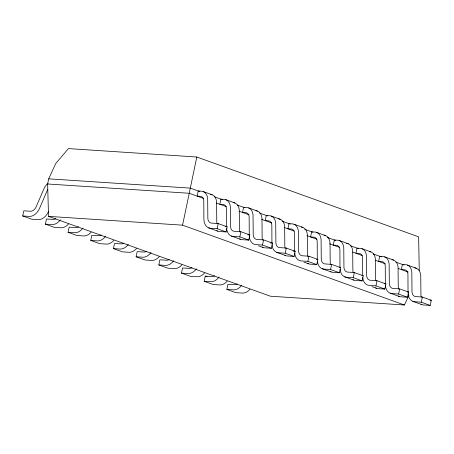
<?xml version="1.0" encoding="UTF-8"?>
<svg xmlns="http://www.w3.org/2000/svg" width="454" height="454" viewBox="0 0 454 454"><rect width="100%" height="100%" fill="white"/><g stroke="black" fill="none" stroke-linecap="round" stroke-linejoin="round"><path stroke-width="0.68" d="M48.499 211.53A12.383 8.654 -70.2 0 1 38.238 219.617L31.632 219.186L22.7 215.968L23.773 210.826L30.929 211.246A7.071 4.943 -70.2 0 0 35.917 207.319L44.339 187.877A11.509 8.041 -70.2 0 1 47.971 183.382M408.895 295.435L404.395 304.997L270.363 296.207L48.527 216.376L47.63 183.983L48.703 178.836L55.734 163.531L68.429 148.594L196.803 157.016L418.633 236.846L419.263 270.527M68.452 224.066A12.383 8.654 -70.2 0 1 60.921 227.783L54.315 227.346L45.383 224.134L46.456 218.993L53.612 219.413A7.071 4.943 -70.2 0 0 55.836 218.624M91.135 232.227A12.383 8.654 -70.2 0 1 83.604 235.944L76.998 235.512L68.066 232.295L69.139 227.153L76.295 227.573A7.071 4.943 -70.2 0 0 78.519 226.784M113.818 240.393A12.383 8.654 -70.2 0 1 106.287 244.104L99.681 243.673L90.749 240.461L91.827 235.314L98.978 235.739A7.071 4.943 -70.2 0 0 101.202 234.951M136.506 248.554A12.383 8.654 -70.2 0 1 128.97 252.271L122.364 251.839L113.432 248.622L114.51 243.48L121.661 243.9A7.071 4.943 -70.2 0 0 123.885 243.111M159.189 256.72A12.383 8.654 -70.2 0 1 151.653 260.431L145.047 260L136.115 256.788L137.193 251.641L144.349 252.066A7.071 4.943 -70.2 0 0 146.568 251.278M181.872 264.881A12.383 8.654 -70.2 0 1 174.336 268.598L167.73 268.161L158.798 264.949L159.876 259.807L167.032 260.227A7.071 4.943 -70.2 0 0 169.251 259.438M48.527 216.376L182.565 225.167L196.803 157.016M204.555 273.041A12.383 8.654 -70.2 0 1 197.019 276.758L190.413 276.327L181.481 273.115L182.559 267.968L189.715 268.393A7.071 4.943 -70.2 0 0 191.934 267.605M227.238 281.208A12.383 8.654 -70.2 0 1 219.702 284.925L213.096 284.488L204.164 281.276L205.242 276.134L212.398 276.554A7.071 4.943 -70.2 0 0 214.623 275.765M218.221 223.578L211.082 223.062A7.071 4.943 -70.2 0 1 207.853 218.595L207.671 198.591A11.509 8.041 -70.2 0 0 202.405 191.316L198.239 190.981L197.161 196.128L200.469 196.344A6.191 4.33 -70.2 0 1 203.795 200.94L203.886 219.095A12.383 8.654 -70.2 0 0 210.537 228.288L217.143 228.72L218.221 223.578L227.148 226.79L226.075 231.937L219.469 231.5A12.383 8.654 -70.2 0 1 216.813 230.706M249.921 289.368A12.383 8.654 -70.2 0 1 242.391 293.085L235.779 292.654L226.852 289.442L227.925 284.295L235.081 284.715A7.071 4.943 -70.2 0 0 237.306 283.926M226.625 228.493A12.383 8.654 -70.2 0 0 233.22 236.455L239.831 236.886L240.904 231.744L249.836 234.956L248.758 240.098L242.152 239.667A12.383 8.654 -70.2 0 1 239.496 238.866M249.308 236.653A12.383 8.654 -70.2 0 0 255.903 244.615L262.514 245.047L263.587 239.905L272.519 243.117L271.441 248.264L264.835 247.827A12.383 8.654 -70.2 0 1 262.179 247.033M271.997 244.819A12.383 8.654 -70.2 0 0 278.586 252.776L285.197 253.213L286.27 248.066L295.202 251.283L294.124 256.425L287.518 255.994A12.383 8.654 -70.2 0 1 284.862 255.193M294.68 252.98A12.383 8.654 -70.2 0 0 301.269 260.942L307.88 261.373L308.953 256.232L317.885 259.444L316.807 264.591L310.201 264.154A12.383 8.654 -70.2 0 1 307.545 263.354M317.363 261.141A12.383 8.654 -70.2 0 0 323.952 269.103L330.563 269.54L331.636 264.393L340.568 267.61L339.49 272.752L332.884 272.321A12.383 8.654 -70.2 0 1 330.228 271.52M340.046 269.307A12.383 8.654 -70.2 0 0 346.64 277.269L353.246 277.7L354.319 272.559L363.251 275.771L362.173 280.913L355.567 280.481A12.383 8.654 -70.2 0 1 352.911 279.681M362.729 277.468A12.383 8.654 -70.2 0 0 369.323 285.43L375.929 285.867L377.002 280.72L385.934 283.937L384.861 289.079L378.25 288.648A12.383 8.654 -70.2 0 1 375.594 287.847M385.412 285.634A12.383 8.654 -70.2 0 0 392.006 293.596L398.612 294.027L399.685 288.886L408.617 292.098L407.544 297.239L400.933 296.808A12.383 8.654 -70.2 0 1 398.277 296.008M408.095 293.795A12.383 8.654 -70.2 0 0 414.689 301.757L421.295 302.194L422.368 297.047L431.3 300.259L430.227 305.406L423.616 304.969A12.383 8.654 -70.2 0 1 420.96 304.174M48.703 178.836L190.288 188.121L199.601 191.474M47.63 183.983L189.216 193.268L203.846 198.534M225.201 226.665L227.148 226.79M22.7 215.968L29.306 216.405A12.383 8.654 -70.2 0 0 39.572 208.318L47.142 190.669A6.191 4.33 -70.2 0 1 47.749 189.505M240.904 231.744L233.765 231.228A7.071 4.943 -70.2 0 1 230.536 226.756L230.354 206.752A11.509 8.041 -70.2 0 0 225.088 199.476L220.922 199.147L219.844 204.289L223.152 204.504A6.191 4.33 -70.2 0 1 226.478 209.107L226.563 226.557M247.884 234.826L249.836 234.956M45.383 224.134L51.989 224.565A12.383 8.654 -70.2 0 0 60.314 219.872M263.587 239.905L256.448 239.389A7.071 4.943 -70.2 0 1 253.219 234.922L253.037 214.918A11.509 8.041 -70.2 0 0 247.771 207.643L243.605 207.308L242.527 212.455L245.835 212.671A6.191 4.33 -70.2 0 1 249.161 217.267L249.246 234.724M270.567 242.992L272.519 243.117M68.066 232.295L74.672 232.732A12.383 8.654 -70.2 0 0 82.997 228.033M286.27 248.066L279.136 247.555A7.071 4.943 -70.2 0 1 275.901 243.083L275.72 223.079A11.509 8.041 -70.2 0 0 270.453 215.803L266.288 215.474L265.215 220.616L268.518 220.831A6.191 4.33 -70.2 0 1 271.844 225.434L271.935 242.884M293.25 251.153L295.202 251.283M90.749 240.461L97.355 240.892A12.383 8.654 -70.2 0 0 105.68 236.199M308.953 256.232L301.819 255.716A7.071 4.943 -70.2 0 1 298.584 251.244L298.403 231.245A11.509 8.041 -70.2 0 0 293.136 223.97L288.971 223.635L287.898 228.782L291.201 228.998A6.191 4.33 -70.2 0 1 294.527 233.594L294.618 251.045M316.58 259.359L317.885 259.444M113.432 248.622L120.043 249.059A12.383 8.654 -70.2 0 0 128.363 244.36M331.636 264.393L324.502 263.882A7.071 4.943 -70.2 0 1 321.267 259.41L321.086 239.406A11.509 8.041 -70.2 0 0 315.819 232.13L311.654 231.801L310.581 236.943L313.884 237.158A6.191 4.33 -70.2 0 1 317.21 241.761L317.301 259.211M339.263 267.525L340.568 267.61M136.115 256.788L142.726 257.219A12.383 8.654 -70.2 0 0 151.046 252.526M354.319 272.559L347.185 272.042A7.071 4.943 -70.2 0 1 343.95 267.571L343.769 247.572A11.509 8.041 -70.2 0 0 338.508 240.297L334.337 239.962L333.264 245.109L336.567 245.325A6.191 4.33 -70.2 0 1 339.893 249.921L339.984 267.372M361.951 275.686L363.251 275.771M158.798 264.949L165.409 265.386A12.383 8.654 -70.2 0 0 173.729 260.687M377.002 280.72L369.868 280.203A7.071 4.943 -70.2 0 1 366.633 275.737L366.452 255.733A11.509 8.041 -70.2 0 0 361.191 248.457L357.02 248.128L355.947 253.27L359.25 253.485A6.191 4.33 -70.2 0 1 362.576 258.082L362.667 275.538M384.634 283.852L385.934 283.937M181.481 273.115L188.092 273.546A12.383 8.654 -70.2 0 0 196.412 268.853M399.685 288.886L392.551 288.369A7.071 4.943 -70.2 0 1 389.316 283.898L389.135 263.899A11.509 8.041 -70.2 0 0 383.874 256.618L379.703 256.289L378.63 261.43L381.933 261.652A6.191 4.33 -70.2 0 1 385.259 266.248L385.35 283.699M407.317 292.013L408.617 292.098M204.164 281.276L210.775 281.707A12.383 8.654 -70.2 0 0 219.095 277.014M422.368 297.047L415.234 296.53A7.071 4.943 -70.2 0 1 411.999 292.064L411.818 272.06A11.509 8.041 -70.2 0 0 406.557 264.784L402.386 264.455L401.313 269.597L404.616 269.812A6.191 4.33 -70.2 0 1 407.942 274.409L408.033 291.865M430 300.173L431.3 300.259M226.852 289.442L233.458 289.873A12.383 8.654 -70.2 0 0 241.783 285.18M210.571 194.42L211.337 194.528A11.509 8.041 -70.2 0 1 216.598 201.803L216.779 221.807A7.071 4.943 -70.2 0 0 217.233 223.731M233.254 202.586L234.02 202.694A11.509 8.041 -70.2 0 1 239.281 209.969L239.462 229.968A7.071 4.943 -70.2 0 0 239.916 231.892M255.937 210.747L256.703 210.855A11.509 8.041 -70.2 0 1 261.964 218.13L262.145 238.134A7.071 4.943 -70.2 0 0 262.599 240.058M278.625 218.913L279.386 219.015A11.509 8.041 -70.2 0 1 284.647 226.296L284.828 246.295A7.071 4.943 -70.2 0 0 285.282 248.219M301.308 227.074L302.069 227.182A11.509 8.041 -70.2 0 1 307.335 234.457L307.517 254.461A7.071 4.943 -70.2 0 0 307.971 256.385M323.991 235.234L324.752 235.342A11.509 8.041 -70.2 0 1 330.018 242.618L330.2 262.622A7.071 4.943 -70.2 0 0 330.654 264.546M346.674 243.401L347.435 243.509A11.509 8.041 -70.2 0 1 352.701 250.784L352.883 270.788A7.071 4.943 -70.2 0 0 353.337 272.712M369.357 251.561L370.118 251.669A11.509 8.041 -70.2 0 1 375.384 258.945L375.566 278.949A7.071 4.943 -70.2 0 0 376.02 280.873M392.04 259.728L392.801 259.836A11.509 8.041 -70.2 0 1 398.067 267.111L398.249 287.115A7.071 4.943 -70.2 0 0 398.703 289.039M414.723 267.888L415.484 267.996A11.509 8.041 -70.2 0 1 420.75 275.272L420.932 295.276A7.071 4.943 -70.2 0 0 421.386 297.2M203.233 191.565L212.16 194.777M225.916 199.726L234.843 202.938M248.599 207.887L257.531 211.104M271.282 216.053L280.214 219.265M293.965 224.214L302.897 227.431M316.648 232.38L325.58 235.592M339.331 240.541L348.263 243.758M362.014 248.707L370.946 251.919M384.697 256.868L393.629 260.08M407.38 265.034L416.312 268.246M214.231 196.741L222.216 199.612M237.516 205.117L244.882 207.767M259.461 213.017L267.565 215.934M282.076 221.155L290.248 224.094M304.691 229.293L312.931 232.261M327.306 237.431L335.614 240.421M350.471 245.767L358.297 248.588M373.284 253.979L381.281 256.856M395.939 262.134L403.941 265.011M216.484 203.08L226.461 206.672M239.099 211.218L249.076 214.81M261.714 219.356L271.691 222.948M284.329 227.494L294.305 231.086M306.944 235.632L316.96 239.241M329.559 243.775L339.643 247.402M352.673 252.089L362.326 255.568M375.537 260.324L385.537 263.916M398.198 268.473L408.197 272.071M217.143 228.72L226.075 231.937M239.831 236.886L248.758 240.098M262.514 245.047L271.441 248.264M285.197 253.213L294.124 256.425M307.88 261.373L316.807 264.591M330.563 269.54L339.49 272.752M353.246 277.7L362.173 280.913M375.929 285.867L384.861 289.079M398.612 294.027L407.544 297.239M421.295 302.194L430.227 305.406M208.721 227.891L217.648 231.103M231.404 236.052L240.336 239.269M258.553 245.824L263.019 247.43M276.77 252.379L285.702 255.596M303.919 262.151L308.385 263.757M322.136 268.706L331.068 271.923M344.819 276.872L353.751 280.084M371.968 286.639L376.434 288.245M390.185 293.199L399.117 296.411M412.868 301.36L421.8 304.572M182.565 225.167L404.395 304.997M205.242 276.134L207.155 276.821"/></g></svg>
